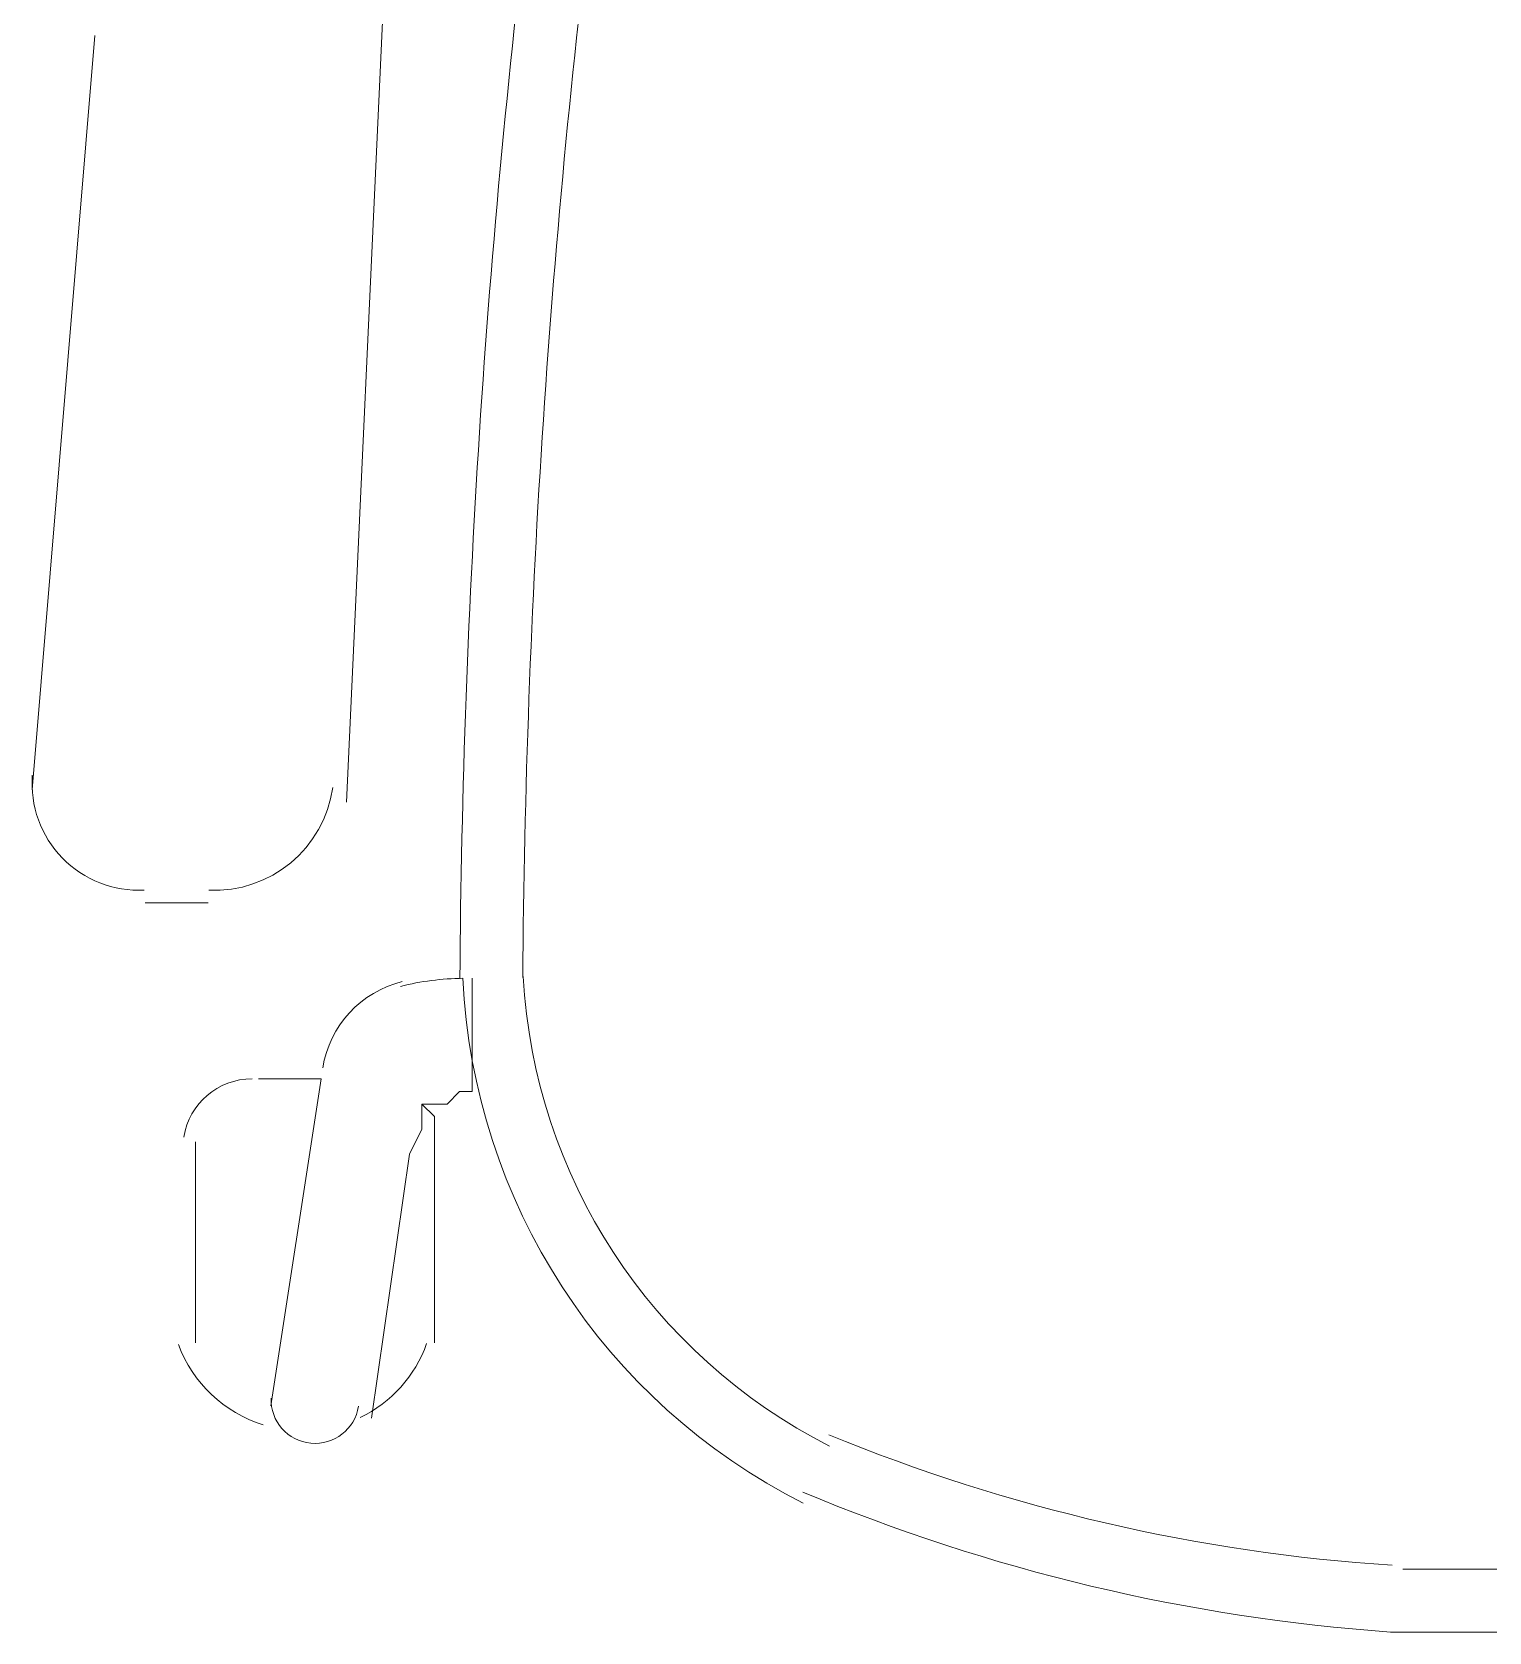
# Model space of a CAD drawing. Header units: metres. Extents: x 29 to 86.9, y -23.2 to 39.7.
# Drawn here: x 72.9768 to 73.2601, y -17.4978 to -17.1866 of the extents above; entities that cross this region are included whole.
import ezdxf

# ---------------------------------------------------------------- set-up
doc = ezdxf.new("R2010")
doc.units = ezdxf.units.M
doc.header["$LTSCALE"] = 100
doc.layers.get('0').update_dxf_attribs({"color": 254})
doc.layers.add('Arqui', color=8, linetype='Continuous', lineweight=0)

# ---------------------------------------------------------------- blocks, each defined once
blk = doc.blocks.new('A$C9582355f')
at = {"layer": 'Arqui'}
for points in [[(44.06264673276559, 5.986497511394191), (44.05530993276551, 5.827533511393995)], [(43.9941699327656, 5.829979111394096), (44.00639793276554, 5.976715111394242)], [(44.02840833276554, 5.807968711394096), (44.0161803327656, 5.807968711394096)], [(44.07976593276561, 5.793295111393945), (44.07976593276561, 5.781067111393895), (44.07976593276561, 5.771284711393946), (44.07732033276562, 5.771284711393946), (44.07487473276552, 5.768839111393845), (44.06998353276555, 5.768839111393845), (44.06998353276555, 5.763947911394098), (44.06753793276556, 5.759056711393896), (44.0602011327656, 5.707699111394049)], [(44.04063633276559, 5.71014471139415), (44.05041873276554, 5.773730311394047), (44.0381907327656, 5.773730311394047)], [(44.07242913276554, 5.7223727113942), (44.07242913276554, 5.763947911394098), (44.07242913276554, 5.766393511394199), (44.06998353276555, 5.768839111393845)], [(44.02596273276555, 5.761502311393997), (44.02596273276555, 5.7223727113942)], [(44.26074033276558, 5.678351911394202), (44.29253313276553, 5.678351911394202), (44.32677153276558, 5.678351911394202)]]:
    blk.add_lwpolyline(points, dxfattribs=at)
for points in [[(44.14414591255758, 5.691178912201849, -0.2703998475505143), (44.07794828947755, 5.793291736466017, 0.05835826122391227), (44.06581603471756, 5.791731565946066)], [(44.14402742323756, 5.693358015169906, 0.08177025660686682), (44.25829473276559, 5.666123911394152), (44.29253313276553, 5.666123911394152), (44.32677153276558, 5.666123911394152)]]:
    blk.add_lwpolyline(points, format="xyb", dxfattribs=at)
blk.add_lwpolyline([(44.08970181862156, 5.793631454761908, 0.2684717099793352), (44.1492324670856, 5.702308348681981, -0.2684717099793352)], format="xyb", close=True, dxfattribs=at)
for centre, radius, start, end in [((45.9323051673768, 5.779844282796148), 1.854984880257758, 172.8039437103953, 179.5880114916213), ((45.93229434904714, 5.779844426991531), 1.842746069768512, 172.8258779031766, 179.5770268079396), ((44.01495741101388, 5.831201865041749), 0.02078747498393787, 175.5888371706895, 272.894865942978), ((44.02963114635651, 5.833647516394194), 0.02323319527319938, 267.3192945661355, 352.0403904710649), ((44.07120629178581, 5.772507553430387), 0.02078754725488922, 104.0075192565959, 170.7221722793944), ((44.0369679357463, 5.760279499529133), 0.01345081186501973, 90.00001269712116, 170.9033263085673), ((44.04675035257668, 5.730932304994894), 0.02567880657942958, 200.1653814336039, 252.7569091260605), ((44.04675041348315, 5.73093221937097), 0.02567868610738133, 295.993566934282, 340.1697811200006), ((44.0491959450116, 5.711367525159858), 0.008559620369412548, 178.1709045516273, 351.0297146028271), ((44.28152772864001, 6.026848855886328), 0.348496931636598, 247.664760061774, 266.2317107062968)]:
    blk.add_arc(centre, radius, start, end, dxfattribs=at)

msp = doc.modelspace()

# ---------------------------------------------------------------- block references
msp.add_blockref('A$C9582355f', (28.98266172889876, -23.16396569870889))

doc.saveas('drawing.dxf')
